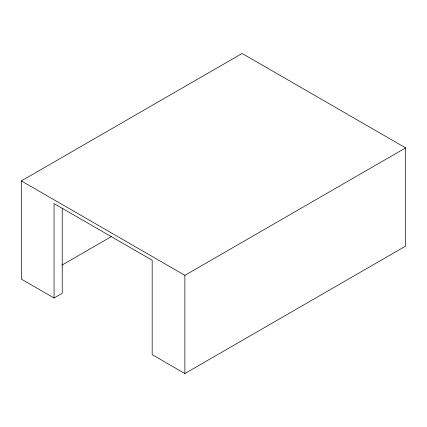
<?xml version="1.0" encoding="UTF-8"?>
<svg xmlns="http://www.w3.org/2000/svg" width="427" height="427" viewBox="0 0 427 427"><rect width="100%" height="100%" fill="white"/><g stroke="black" fill="none" stroke-linecap="round" stroke-linejoin="round"><path stroke-width="0.64" d="M54.058 298.003L21.35 279.119L21.35 180.925L242.12 53.466L405.65 147.881L405.65 246.075L184.88 373.534L152.177 354.65L152.177 260.235L54.058 203.588L54.058 298.003L62.235 293.28L62.235 208.173M61.958 265.119L111.618 236.446M21.35 180.925L184.88 275.34L405.65 147.881M184.88 275.34L184.88 373.534"/></g></svg>
